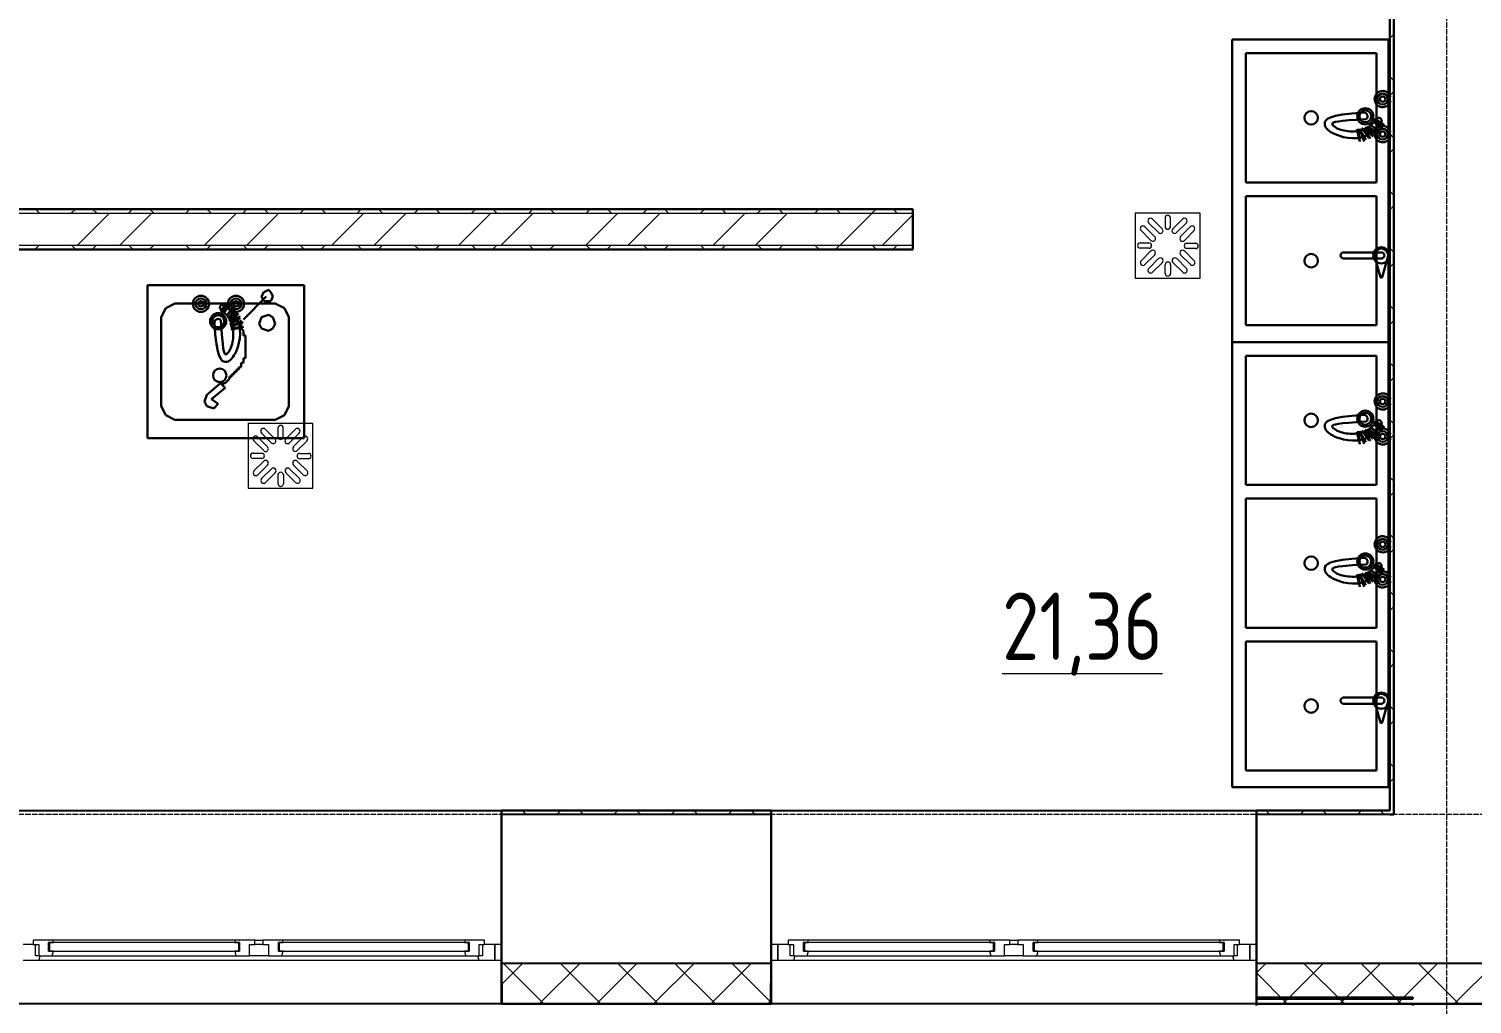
# Model space of a CAD drawing. Header units: millimetres. Extents: x -695119 to 412940, y -249585 to 622758.
# Drawn here: x 161805 to 167158, y -32073 to -28457 of the extents above; entities that cross this region are included whole.
import ezdxf

# ---------------------------------------------------------------- set-up
doc = ezdxf.new("R2010")
doc.units = ezdxf.units.MM
doc.linetypes.add('ADSK_Линия сетки', pattern=[25, 20, -2.5, 0, -2.5])
for name, color, linetype, lineweight in [('Каркас_Импост', 8, 'Continuous', 9), ('Линии', 7, 'Continuous', 9), ('Марки помещений', 8, 'Continuous', 20), ('Окна', 252, 'Continuous', 9), ('Оси', 252, 'Continuous', 9), ('Остекление', 8, 'Continuous', 9), ('Стены разрез', 7, 'Continuous', 30), ('Стены штриховка', 7, 'Continuous', 9)]:
    doc.layers.add(name, color=color, linetype=linetype, lineweight=lineweight)
doc.layers.add('Стены', color=194, linetype='Continuous')
doc.styles.add('GOST 2.304 type A_1', font='', dxfattribs={"height": 350})
doc.styles.get('GOST 2.304 type A_1').set_extended_font_data('GOST 2.304 type A')

# ---------------------------------------------------------------- blocks, each defined once
blk = doc.blocks.new('1 этаж')
at = {"layer": 'Каркас_Импост', "color": 251, "lineweight": 18, "true_color": 0x636466}
for p, q in [((-12997.8, -113029.4), (-13035.8, -113029.4)), ((-12941.8, -113012.4), (-12997.8, -113012.4)), ((-12997.8, -113012.4), (-12997.8, -113029.4)), ((-12997.8, -113029.4), (-12977.8, -113029.4)), ((-12989.8, -113070.4), (-12989.8, -113029.4)), ((-12977.8, -113029.4), (-12977.8, -113070.4)), ((-12940.8, -113013.4), (-12941.8, -113012.4)), ((-12939.8, -113012.4), (-12940.8, -113013.4)), ((-12940.8, -113053.4), (-12940.8, -113021.4)), ((-12940.8, -113021.4), (-12922.8, -113021.4)), ((-12922.8, -113053.4), (-12940.8, -113053.4)), ((-12925.2, -113012.4), (-12939.8, -113012.4)), ((-12927.4, -113070.4), (-12922.8, -113053.4)), ((-12922.8, -113021.4), (-12925.2, -113012.4)), ((-12248.4, -113012.4), (-12250.8, -113021.4)), ((-12250.8, -113021.4), (-12232.8, -113021.4)), ((-12232.8, -113053.4), (-12250.8, -113053.4)), ((-12250.8, -113053.4), (-12246.2, -113070.4)), ((-12233.8, -113012.4), (-12248.4, -113012.4)), ((-12232.8, -113013.4), (-12233.8, -113012.4)), ((-12231.8, -113012.4), (-12232.8, -113013.4)), ((-12232.8, -113021.4), (-12232.8, -113053.4)), ((-12175.8, -113012.4), (-12231.8, -113012.4)), ((-12195.8, -113070.4), (-12195.8, -113029.4)), ((-12195.8, -113029.4), (-12175.8, -113029.4)), ((-12175.8, -113029.4), (-12175.8, -113012.4)), ((-12089.8, -113012.4), (-12145.8, -113012.4)), ((-12145.8, -113012.4), (-12145.8, -113029.4)), ((-12145.8, -113029.4), (-12125.8, -113029.4)), ((-12125.8, -113029.4), (-12125.8, -113070.4)), ((-12088.8, -113013.4), (-12089.8, -113012.4)), ((-12087.8, -113012.4), (-12088.8, -113013.4)), ((-12088.8, -113053.4), (-12088.8, -113021.4)), ((-12088.8, -113021.4), (-12070.8, -113021.4)), ((-12070.8, -113053.4), (-12088.8, -113053.4)), ((-12073.2, -113012.4), (-12087.8, -113012.4)), ((-12075.4, -113070.4), (-12070.8, -113053.4)), ((-12070.8, -113021.4), (-12073.2, -113012.4)), ((-11396.4, -113012.4), (-11398.8, -113021.4)), ((-11398.8, -113021.4), (-11380.8, -113021.4)), ((-11380.8, -113053.4), (-11398.8, -113053.4)), ((-11398.8, -113053.4), (-11394.2, -113070.4)), ((-11381.8, -113012.4), (-11396.4, -113012.4)), ((-11380.8, -113013.4), (-11381.8, -113012.4)), ((-11379.8, -113012.4), (-11380.8, -113013.4)), ((-11380.8, -113021.4), (-11380.8, -113053.4)), ((-11323.8, -113012.4), (-11379.8, -113012.4)), ((-11343.8, -113070.4), (-11343.8, -113029.4)), ((-11343.8, -113029.4), (-11323.8, -113029.4)), ((-11331.8, -113029.4), (-11331.8, -113070.4)), ((-11323.8, -113029.4), (-11323.8, -113012.4)), ((-11285.8, -113029.4), (-11323.8, -113029.4)), ((-11285.8, -113087.4), (-11285.8, -113029.4)), ((-10197.8, -113029.4), (-10235.8, -113029.4)), ((-10235.8, -113029.4), (-10235.8, -113087.4)), ((-10141.8, -113012.4), (-10197.8, -113012.4)), ((-10197.8, -113012.4), (-10197.8, -113029.4)), ((-10197.8, -113029.4), (-10177.8, -113029.4)), ((-10189.8, -113070.4), (-10189.8, -113029.4)), ((-10177.8, -113029.4), (-10177.8, -113070.4)), ((-10140.8, -113013.4), (-10141.8, -113012.4)), ((-10139.8, -113012.4), (-10140.8, -113013.4)), ((-10140.8, -113053.4), (-10140.8, -113021.4)), ((-10140.8, -113021.4), (-10122.8, -113021.4)), ((-10122.8, -113053.4), (-10140.8, -113053.4)), ((-10125.2, -113012.4), (-10139.8, -113012.4)), ((-10127.4, -113070.4), (-10122.8, -113053.4)), ((-10122.8, -113021.4), (-10125.2, -113012.4)), ((-9448.4, -113012.4), (-9450.8, -113021.4)), ((-9450.8, -113021.4), (-9432.8, -113021.4)), ((-9432.8, -113053.4), (-9450.8, -113053.4)), ((-9450.8, -113053.4), (-9446.2, -113070.4)), ((-9433.8, -113012.4), (-9448.4, -113012.4)), ((-9432.8, -113013.4), (-9433.8, -113012.4)), ((-9431.8, -113012.4), (-9432.8, -113013.4)), ((-9432.8, -113021.4), (-9432.8, -113053.4)), ((-9375.8, -113012.4), (-9431.8, -113012.4)), ((-9395.8, -113070.4), (-9395.8, -113029.4)), ((-9395.8, -113029.4), (-9375.8, -113029.4)), ((-9375.8, -113029.4), (-9375.8, -113012.4)), ((-9289.8, -113012.4), (-9345.8, -113012.4)), ((-9345.8, -113012.4), (-9345.8, -113029.4)), ((-9345.8, -113029.4), (-9325.8, -113029.4)), ((-9325.8, -113029.4), (-9325.8, -113070.4)), ((-9288.8, -113013.4), (-9289.8, -113012.4)), ((-9287.8, -113012.4), (-9288.8, -113013.4)), ((-9288.8, -113053.4), (-9288.8, -113021.4)), ((-9288.8, -113021.4), (-9270.8, -113021.4)), ((-9270.8, -113053.4), (-9288.8, -113053.4)), ((-9273.2, -113012.4), (-9287.8, -113012.4)), ((-9275.4, -113070.4), (-9270.8, -113053.4)), ((-9270.8, -113021.4), (-9273.2, -113012.4)), ((-8596.4, -113012.4), (-8598.8, -113021.4)), ((-8598.8, -113021.4), (-8580.8, -113021.4)), ((-8580.8, -113053.4), (-8598.8, -113053.4)), ((-8598.8, -113053.4), (-8594.2, -113070.4)), ((-8581.8, -113012.4), (-8596.4, -113012.4)), ((-8580.8, -113013.4), (-8581.8, -113012.4)), ((-8579.8, -113012.4), (-8580.8, -113013.4)), ((-8580.8, -113021.4), (-8580.8, -113053.4)), ((-8523.8, -113012.4), (-8579.8, -113012.4)), ((-8543.8, -113070.4), (-8543.8, -113029.4)), ((-8543.8, -113029.4), (-8523.8, -113029.4)), ((-8531.8, -113029.4), (-8531.8, -113070.4)), ((-8523.8, -113029.4), (-8523.8, -113012.4)), ((-8485.8, -113029.4), (-8523.8, -113029.4)), ((-8485.8, -113087.4), (-8485.8, -113029.4)), ((-13035.8, -113087.4), (-12976.4, -113087.4)), ((-12977.8, -113070.4), (-12989.8, -113070.4)), ((-12977.8, -113070.4), (-12927.4, -113070.4)), ((-12976.4, -113087.4), (-12971.8, -113070.4)), ((-12246.2, -113070.4), (-12195.8, -113070.4)), ((-12125.8, -113070.4), (-12075.4, -113070.4)), ((-11394.2, -113070.4), (-11343.8, -113070.4)), ((-11349.8, -113070.4), (-11345.2, -113087.4)), ((-11345.2, -113087.4), (-11285.8, -113087.4)), ((-11331.8, -113070.4), (-11343.8, -113070.4)), ((-10235.8, -113087.4), (-10176.4, -113087.4)), ((-10177.8, -113070.4), (-10189.8, -113070.4)), ((-10177.8, -113070.4), (-10127.4, -113070.4)), ((-10176.4, -113087.4), (-10171.8, -113070.4)), ((-9446.2, -113070.4), (-9395.8, -113070.4)), ((-9325.8, -113070.4), (-9275.4, -113070.4)), ((-8594.2, -113070.4), (-8543.8, -113070.4)), ((-8549.8, -113070.4), (-8545.2, -113087.4)), ((-8545.2, -113087.4), (-8485.8, -113087.4)), ((-8531.8, -113070.4), (-8543.8, -113070.4))]:
    blk.add_line(p, q, dxfattribs=at)
at = {"layer": 'Каркас_Импост', "color": 251, "true_color": 0x636466}
for p, q in [((-12939.8, -113012.4), (-12941.8, -113012.4)), ((-12248.4, -113012.4), (-12925.2, -113012.4)), ((-12231.8, -113012.4), (-12233.8, -113012.4)), ((-12175.8, -113012.4), (-12145.8, -113012.4)), ((-12145.8, -113029.4), (-12175.8, -113029.4)), ((-12087.8, -113012.4), (-12089.8, -113012.4)), ((-11396.4, -113012.4), (-12073.2, -113012.4)), ((-11379.8, -113012.4), (-11381.8, -113012.4)), ((-10139.8, -113012.4), (-10141.8, -113012.4)), ((-9448.4, -113012.4), (-10125.2, -113012.4)), ((-9431.8, -113012.4), (-9433.8, -113012.4)), ((-9375.8, -113012.4), (-9345.8, -113012.4)), ((-9345.8, -113029.4), (-9375.8, -113029.4)), ((-9287.8, -113012.4), (-9289.8, -113012.4)), ((-8596.4, -113012.4), (-9273.2, -113012.4)), ((-8579.8, -113012.4), (-8581.8, -113012.4)), ((-12976.4, -113087.4), (-11345.2, -113087.4)), ((-12927.4, -113070.4), (-12246.2, -113070.4)), ((-12125.8, -113070.4), (-12195.8, -113070.4)), ((-12075.4, -113070.4), (-11394.2, -113070.4)), ((-10176.4, -113087.4), (-8545.2, -113087.4)), ((-10127.4, -113070.4), (-9446.2, -113070.4)), ((-9325.8, -113070.4), (-9395.8, -113070.4)), ((-9275.4, -113070.4), (-8594.2, -113070.4))]:
    blk.add_line(p, q, dxfattribs=at)
at = {"layer": 'Линии', "color": 251, "lineweight": 30, "true_color": 0x636466}
for p, q in [((-8550.9, -110795), (-8550.9, -109673.8)), ((-7970.5, -109673.8), (-8550.9, -109673.8)), ((-7970.5, -109673.8), (-7970.5, -110795)), ((-8500.2, -110203.4), (-8500.2, -109724.5)), ((-8500.2, -109724.5), (-8015.6, -109724.5)), ((-8015.6, -109724.5), (-8015.6, -110203.4)), ((-8088.9, -110006.2), (-8077.4, -110052)), ((-8077.4, -110052), (-8083.4, -110004.8)), ((-8060.7, -110051.3), (-8078.3, -110004.2)), ((-8078.3, -110004.2), (-8054.7, -110045.2)), ((-8044.3, -110039.2), (-8069.8, -110001.4)), ((-8038.2, -110040), (-8060.5, -110006.8)), ((-8060.5, -110006.8), (-8028.2, -110033.3)), ((-8057.3, -109998.3), (-8027.6, -110028)), ((-8049.4, -110000.5), (-8019.2, -110022.3)), ((-8045.8, -109995.5), (-8012.3, -110020.6)), ((-8038.1, -109989.3), (-8004.3, -110017.5)), ((-8004.3, -110011.8), (-8038.1, -109989.3)), ((-7993.1, -110000.6), (-8026.9, -109972.4)), ((-8026.9, -109972.4), (-7987.4, -109994.9)), ((-8026.9, -109978), (-7993.1, -110006.2)), ((-7987.4, -109989.3), (-8021.2, -109966.8)), ((-8015.6, -110203.4), (-8500.2, -110203.4)), ((-8500.2, -110733), (-8500.2, -110254.1)), ((-8500.2, -110254.1), (-8015.6, -110254.1)), ((-8015.6, -110254.1), (-8015.6, -110733)), ((-8137.5, -110462.6), (-7997.6, -110462.6)), ((-7997.6, -110485.1), (-8137.5, -110485.1)), ((-8000.3, -110554.5), (-8021.7, -110480.8)), ((-7995, -110554.5), (-7973.6, -110480.8)), ((-12574, -110584.8), (-11993.6, -110584.8)), ((-12574, -110584.8), (-12574, -111152)), ((-12125.7, -110601.3), (-12142.6, -110609.8)), ((-12117.3, -110609.8), (-12125.7, -110601.3)), ((-11993.6, -111152), (-11993.6, -110584.8)), ((-12506.2, -110668.9), (-12472.4, -110652)), ((-12472.4, -110652), (-12100.4, -110652)), ((-12280.8, -110648.3), (-12303.3, -110682.1)), ((-12297.7, -110687.7), (-12275.2, -110648.3)), ((-12269.5, -110653.9), (-12297.7, -110687.7)), ((-12292.1, -110687.7), (-12263.9, -110653.9)), ((-12286.4, -110652), (-12286.4, -110660.5)), ((-12134.2, -110626.7), (-12218.7, -110711.2)), ((-12142.6, -110609.8), (-12151.1, -110626.7)), ((-12151.1, -110626.7), (-12142.6, -110643.6)), ((-12142.6, -110643.6), (-12125.7, -110643.6)), ((-12125.7, -110643.6), (-12117.3, -110643.6)), ((-12108.8, -110626.7), (-12117.3, -110609.8)), ((-12117.3, -110643.6), (-12108.8, -110626.7)), ((-12100.4, -110652), (-12066.5, -110668.9)), ((-12523.1, -110702.8), (-12506.2, -110668.9)), ((-12523.1, -111032.5), (-12523.1, -110702.8)), ((-12286.4, -110660.5), (-12277.9, -110660.5)), ((-12280.8, -110699), (-12252.6, -110665.2)), ((-12258.3, -110665.2), (-12280.8, -110699)), ((-12277.9, -110660.5), (-12277.9, -110668.9)), ((-12277.9, -110668.9), (-12269.5, -110668.9)), ((-12274.6, -110706.6), (-12249.5, -110673.1)), ((-12271.8, -110718.1), (-12242.1, -110688.5)), ((-12269.6, -110710.3), (-12247.8, -110680.1)), ((-12269.5, -110668.9), (-12269.5, -110677.4)), ((-12269.5, -110677.4), (-12261, -110677.4)), ((-12230.9, -110705.1), (-12268.7, -110730.6)), ((-12263.3, -110721.4), (-12236.8, -110689)), ((-12230.1, -110699), (-12263.3, -110721.4)), ((-12261, -110677.4), (-12261, -110685.9)), ((-12261, -110685.9), (-12252.5, -110694.3)), ((-12252.5, -110694.3), (-12252.5, -110702.8)), ((-12252.5, -110702.8), (-12244.1, -110702.8)), ((-12244.1, -110702.8), (-12244.1, -110711.2)), ((-12151.1, -110702.8), (-12159.5, -110728.1)), ((-12125.7, -110694.3), (-12151.1, -110702.8)), ((-12108.8, -110702.8), (-12125.7, -110694.3)), ((-12100.4, -110728.1), (-12108.8, -110702.8)), ((-12066.5, -110668.9), (-12049.6, -110702.8)), ((-12049.6, -110702.8), (-12049.6, -111032.5)), ((-12265.9, -110739.2), (-12224.9, -110715.5)), ((-12218.8, -110721.5), (-12265.9, -110739.2)), ((-12218, -110738.3), (-12265.3, -110744.2)), ((-12263.9, -110749.7), (-12218, -110738.3)), ((-12244.1, -110711.2), (-12235.6, -110719.7)), ((-12235.6, -110719.7), (-12235.6, -110728.1)), ((-12235.6, -110728.1), (-12227.2, -110728.1)), ((-12227.2, -110728.1), (-12227.2, -110736.6)), ((-12227.2, -110736.6), (-12227.2, -110745)), ((-12227.2, -110745), (-12218.7, -110753.5)), ((-12218.7, -110753.5), (-12218.7, -110761.9)), ((-12218.7, -110761.9), (-12218.7, -110770.4)), ((-12159.5, -110728.1), (-12151.1, -110745)), ((-12151.1, -110745), (-12125.7, -110753.5)), ((-12125.7, -110753.5), (-12108.8, -110745)), ((-12108.8, -110745), (-12100.4, -110728.1)), ((-8015.6, -110733), (-8500.2, -110733)), ((-12218.7, -110770.4), (-12210.3, -110770.4)), ((-12210.3, -110770.4), (-12210.3, -110778.9)), ((-12210.3, -110778.9), (-12210.3, -110787.3)), ((-12210.3, -110787.3), (-12210.3, -110795.8)), ((-12210.3, -110795.8), (-12210.3, -110804.2)), ((-12210.3, -110804.2), (-12210.3, -110812.7)), ((-12210.3, -110812.7), (-12210.3, -110821.1)), ((-8550.9, -112445.9), (-8550.9, -110795)), ((-7970.5, -110795), (-8550.9, -110795)), ((-7970.5, -110795), (-8550.9, -110795)), ((-7970.5, -110795), (-7970.5, -112445.9)), ((-12210.3, -110854.9), (-12218.7, -110854.9)), ((-12218.7, -110854.9), (-12218.7, -110863.4)), ((-12218.7, -110863.4), (-12218.7, -110871.9)), ((-12210.3, -110821.1), (-12210.3, -110829.6)), ((-12210.3, -110829.6), (-12210.3, -110838)), ((-12210.3, -110838), (-12210.3, -110846.5)), ((-12210.3, -110846.5), (-12210.3, -110854.9)), ((-8500.2, -111324.7), (-8500.2, -110845.7)), ((-8500.2, -110845.7), (-8015.6, -110845.7)), ((-8015.6, -110845.7), (-8015.6, -111324.7)), ((-12261, -110922.6), (-12269.5, -110922.6)), ((-12269.5, -110922.6), (-12269.5, -110931)), ((-12252.5, -110914.1), (-12261, -110914.1)), ((-12261, -110914.1), (-12261, -110922.6)), ((-12244.1, -110905.7), (-12252.5, -110905.7)), ((-12252.5, -110905.7), (-12252.5, -110914.1)), ((-12235.6, -110897.2), (-12244.1, -110897.2)), ((-12244.1, -110897.2), (-12244.1, -110905.7)), ((-12227.2, -110888.8), (-12235.6, -110888.8)), ((-12235.6, -110888.8), (-12235.6, -110897.2)), ((-12218.7, -110871.9), (-12227.2, -110871.9)), ((-12227.2, -110871.9), (-12227.2, -110880.3)), ((-12227.2, -110880.3), (-12227.2, -110888.8)), ((-12303.3, -110948), (-12354, -110990.2)), ((-12337.1, -111007.1), (-12286.4, -110964.9)), ((-12286.4, -110964.9), (-12303.3, -110948)), ((-12286.4, -110948), (-12294.8, -110948)), ((-12294.8, -110948), (-12294.8, -110956.4)), ((-12277.9, -110939.5), (-12286.4, -110948)), ((-12269.5, -110931), (-12277.9, -110939.5)), ((-12354, -110990.2), (-12362.5, -111015.6)), ((-12362.5, -111015.6), (-12354, -111032.5)), ((-12311.7, -111024), (-12337.1, -111007.1)), ((-12328.6, -111041), (-12311.7, -111024)), ((-12506.2, -111066.3), (-12523.1, -111032.5)), ((-12472.4, -111083.2), (-12506.2, -111066.3)), ((-12100.4, -111083.2), (-12472.4, -111083.2)), ((-12354, -111032.5), (-12328.6, -111041)), ((-12066.5, -111066.3), (-12100.4, -111083.2)), ((-12049.6, -111032.5), (-12066.5, -111066.3)), ((-8088.9, -111127.5), (-8077.4, -111173.3)), ((-8077.4, -111173.3), (-8083.4, -111126.1)), ((-8060.7, -111172.5), (-8078.3, -111125.4)), ((-8078.3, -111125.4), (-8054.7, -111166.5)), ((-8044.3, -111160.5), (-8069.8, -111122.7)), ((-8038.2, -111161.3), (-8060.5, -111128.1)), ((-8060.5, -111128.1), (-8028.2, -111154.5)), ((-8057.3, -111119.6), (-8027.6, -111149.2)), ((-8049.4, -111121.8), (-8019.2, -111143.6)), ((-8045.8, -111116.7), (-8012.3, -111141.9)), ((-8038.1, -111110.6), (-8004.3, -111138.7)), ((-8004.3, -111133.1), (-8038.1, -111110.6)), ((-7993.1, -111121.8), (-8026.9, -111093.6)), ((-8026.9, -111093.6), (-7987.4, -111116.2)), ((-8026.9, -111099.3), (-7993.1, -111127.5)), ((-7987.4, -111110.5), (-8021.2, -111088)), ((-11993.6, -111152), (-12574, -111152)), ((-8015.6, -111324.7), (-8500.2, -111324.7)), ((-8500.2, -111854.3), (-8500.2, -111375.4)), ((-8500.2, -111375.4), (-8015.6, -111375.4)), ((-8015.6, -111375.4), (-8015.6, -111854.3)), ((-7987.4, -111640.2), (-8021.2, -111617.7)), ((-8088.9, -111657.1), (-8077.4, -111702.9)), ((-8077.4, -111702.9), (-8083.4, -111655.7)), ((-8060.7, -111702.2), (-8078.3, -111655.1)), ((-8078.3, -111655.1), (-8054.7, -111696.1)), ((-8044.3, -111690.1), (-8069.8, -111652.3)), ((-8038.2, -111690.9), (-8060.5, -111657.7)), ((-8060.5, -111657.7), (-8028.2, -111684.2)), ((-8057.3, -111649.2), (-8027.6, -111678.9)), ((-8049.4, -111651.4), (-8019.2, -111673.2)), ((-8045.8, -111646.4), (-8012.3, -111671.5)), ((-8038.1, -111640.2), (-8004.3, -111668.4)), ((-8004.3, -111662.7), (-8038.1, -111640.2)), ((-7993.1, -111651.5), (-8026.9, -111623.3)), ((-8026.9, -111623.3), (-7987.4, -111645.8)), ((-8026.9, -111628.9), (-7993.1, -111657.1)), ((-8015.6, -111854.3), (-8500.2, -111854.3)), ((-8500.2, -112383.9), (-8500.2, -111905)), ((-8500.2, -111905), (-8015.6, -111905)), ((-8015.6, -111905), (-8015.6, -112383.9)), ((-8137.5, -112113.5), (-7997.6, -112113.5)), ((-7997.6, -112136), (-8137.5, -112136)), ((-8000.3, -112205.4), (-8021.7, -112131.7)), ((-7995, -112205.4), (-7973.6, -112131.7)), ((-8015.6, -112383.9), (-8500.2, -112383.9)), ((-7970.5, -112445.9), (-8550.9, -112445.9))]:
    blk.add_line(p, q, dxfattribs=at)
at = {"layer": 'Линии', "color": 251, "true_color": 0x636466}
for p, q in [((-8670.2, -110317.4), (-8910.9, -110317.4)), ((-8910.2, -110317.9), (-8910.2, -110557.9)), ((-8670.2, -110557.9), (-8670.2, -110317.4)), ((-8852.4, -110418.3), (-8888.6, -110382.1)), ((-8875, -110367.4), (-8838.8, -110403.6)), ((-8860.7, -110353.1), (-8824.5, -110389.3)), ((-8810.4, -110375.2), (-8846.6, -110339)), ((-8799.9, -110334.6), (-8799.9, -110367)), ((-8779.9, -110367), (-8779.9, -110334.6)), ((-8735, -110339), (-8771.2, -110375.2)), ((-8757, -110389.3), (-8720.8, -110353.1)), ((-8742.7, -110403.6), (-8706.5, -110367.4)), ((-8691.8, -110382.1), (-8728.1, -110418.3)), ((-8892.1, -110427.2), (-8859.7, -110427.4)), ((-8718.9, -110428.4), (-8686.5, -110428.6)), ((-8859.8, -110447.4), (-8892.2, -110447.2)), ((-8888.6, -110493.7), (-8852.4, -110457.5)), ((-8838.3, -110471.7), (-8874.5, -110507.9)), ((-8860.2, -110522.2), (-8824, -110485.9)), ((-8756.5, -110485.9), (-8720.3, -110522.2)), ((-8706, -110507.9), (-8742.2, -110471.7)), ((-8728.1, -110457.5), (-8691.8, -110493.7)), ((-8686.7, -110448.6), (-8719, -110448.4)), ((-8809.8, -110500.1), (-8846.1, -110536.3)), ((-8799.4, -110540.7), (-8799.4, -110508.3)), ((-8779.4, -110508.3), (-8779.4, -110540.7)), ((-8734.4, -110536.3), (-8770.6, -110500.1)), ((-8910.2, -110557.9), (-8670.2, -110557.9)), ((-11960.8, -111096.8), (-12201.5, -111096.8)), ((-12200.8, -111097.4), (-12200.8, -111337.4)), ((-12151.3, -111132.6), (-12115.1, -111168.8)), ((-12101, -111154.7), (-12137.2, -111118.4)), ((-12090.5, -111114), (-12090.5, -111146.4)), ((-12070.5, -111146.4), (-12070.5, -111114)), ((-12025.5, -111118.4), (-12061.8, -111154.7)), ((-12047.6, -111168.8), (-12011.4, -111132.6)), ((-11960.8, -111337.4), (-11960.8, -111096.8)), ((-12143, -111197.8), (-12179.2, -111161.5)), ((-12165.6, -111146.9), (-12129.4, -111183.1)), ((-12033.3, -111183.1), (-11997.1, -111146.9)), ((-11982.4, -111161.5), (-12018.6, -111197.8)), ((-12150.4, -111226.9), (-12182.8, -111226.7)), ((-12182.7, -111206.7), (-12150.3, -111206.9)), ((-12179.2, -111273.2), (-12143, -111237)), ((-12018.6, -111237), (-11982.4, -111273.2)), ((-11977.2, -111228), (-12009.6, -111227.8)), ((-12009.5, -111207.8), (-11977.1, -111208)), ((-12128.8, -111251.1), (-12165.1, -111287.3)), ((-12150.8, -111301.6), (-12114.5, -111265.4)), ((-12100.4, -111279.5), (-12136.6, -111315.8)), ((-12089.9, -111320.1), (-12089.9, -111287.8)), ((-12069.9, -111287.8), (-12069.9, -111320.1)), ((-12025, -111315.8), (-12061.2, -111279.5)), ((-12047.1, -111265.4), (-12010.8, -111301.6)), ((-11996.6, -111287.3), (-12032.8, -111251.1)), ((-12200.8, -111337.4), (-11960.8, -111337.4))]:
    blk.add_line(p, q, dxfattribs=at)
at = {"layer": 'Линии', "color": 251, "lineweight": 30, "true_color": 0x636466}
for centre, radius in [((-7992.6, -109894.1), 20), ((-7992.6, -109894.1), 10), ((-8257.9, -109963.9), 25), ((-8057, -109958.1), 30), ((-8057, -109958.1), 22.2), ((-7992.6, -110024.1), 20), ((-7992.6, -110024.1), 10), ((-8257.9, -110493.6), 25), ((-7997.6, -110473.8), 30), ((-12376, -110653.4), 30), ((-12376, -110653.4), 20), ((-12376, -110653.4), 10), ((-12246, -110653.4), 30), ((-12246, -110653.4), 20), ((-12246, -110653.4), 10), ((-12312, -110717.9), 30), ((-12312, -110717.9), 22.2), ((-12306.2, -110918.7), 25), ((-7992.6, -111015.3), 20), ((-7992.6, -111015.3), 10), ((-8257.9, -111085.2), 25), ((-8057, -111079.4), 30), ((-8057, -111079.4), 22.2), ((-7992.6, -111145.3), 20), ((-7992.6, -111145.3), 10), ((-7992.6, -111545), 20), ((-7992.6, -111545), 10), ((-8257.9, -111614.8), 25), ((-8057, -111609), 30), ((-8057, -111609), 22.2), ((-7992.6, -111675), 20), ((-7992.6, -111675), 10), ((-7997.6, -112124.7), 30), ((-8257.9, -112144.5), 25)]:
    blk.add_circle(centre, radius, dxfattribs=at)
for centre, radius, start, end in [((-7992.6, -109894.1), 30, 16.4282, 343.5718), ((-8062.8, -109958.1), 14.1, 312.3863, 81.5486), ((-7992.6, -110024.1), 30, 16.4282, 343.5718), ((-8007.4, -109974.9), 11.2, 321.6726, 97.6124), ((-8137.5, -110473.8), 11.3, 90, 270), ((-7997.6, -110473.8), 25, 343.8724, 196.1276), ((-7997.6, -110473.8), 11.3, 270, 90), ((-7997.6, -110553.8), 2.8, 196.1276, 343.8724), ((-12295.2, -110668.2), 11.2, 51.6726, 187.6124), ((-12312, -110723.6), 14.1, 42.3863, 171.5486), ((-7992.6, -111015.3), 30, 16.4282, 343.5718), ((-8062.8, -111079.4), 14.1, 312.3863, 81.5486), ((-7992.6, -111145.3), 30, 16.4282, 343.5718), ((-8007.4, -111096.2), 11.2, 321.6726, 97.6124), ((-7992.6, -111545), 30, 16.4282, 343.5718), ((-8062.8, -111609), 14.1, 312.3863, 81.5486), ((-8007.4, -111625.8), 11.2, 321.6726, 97.6124), ((-7992.6, -111675), 30, 16.4282, 343.5718), ((-7997.6, -112124.7), 25, 343.8724, 196.1276), ((-8137.5, -112124.7), 11.3, 90, 270), ((-7997.6, -112124.7), 11.3, 270, 90), ((-7997.6, -112204.7), 2.8, 196.1276, 343.8724)]:
    blk.add_arc(centre, radius, start, end, dxfattribs=at)
at = {"layer": 'Линии', "color": 251, "true_color": 0x636466}
for centre, start, end in [((-8789.9, -110334.6), 0, 180), ((-8882.1, -110374.5), 45, 225), ((-8853.7, -110346), 45, 225), ((-8817.4, -110382.3), 225, 45), ((-8789.9, -110367), 180, 0), ((-8764.1, -110382.3), 135, 315), ((-8727.9, -110346), 315, 135), ((-8699.5, -110374.5), 315, 135), ((-8892.1, -110437.2), 89.6219, 269.6219), ((-8859.8, -110437.4), 269.6219, 89.6219), ((-8845.3, -110411.2), 225, 45), ((-8735.1, -110411.2), 135, 315), ((-8719, -110438.4), 89.6219, 269.6219), ((-8686.6, -110438.6), 269.6219, 89.6219), ((-8881.5, -110500.8), 135, 315), ((-8845.3, -110464.6), 315, 135), ((-8816.9, -110493), 315, 135), ((-8763.6, -110493), 45, 225), ((-8735.1, -110464.6), 45, 225), ((-8698.9, -110500.8), 225, 45), ((-8853.1, -110529.2), 135, 315), ((-8789.4, -110508.3), 0, 180), ((-8789.4, -110540.7), 180, 0), ((-8727.3, -110529.2), 225, 45), ((-12144.2, -111125.5), 45, 225), ((-12080.5, -111114), 0, 180), ((-12018.5, -111125.5), 315, 135), ((-12172.7, -111153.9), 45, 225), ((-12135.9, -111190.7), 225, 45), ((-12108, -111161.7), 225, 45), ((-12080.5, -111146.4), 180, 0), ((-12054.7, -111161.7), 135, 315), ((-12025.7, -111190.7), 135, 315), ((-11990, -111153.9), 315, 135), ((-12182.7, -111216.7), 89.6219, 269.6219), ((-12150.3, -111216.9), 269.6219, 89.6219), ((-12135.9, -111244), 315, 135), ((-12025.7, -111244), 45, 225), ((-12009.5, -111217.8), 89.6219, 269.6219), ((-11977.2, -111218), 269.6219, 89.6219), ((-12172.1, -111280.3), 135, 315), ((-12107.5, -111272.5), 315, 135), ((-12079.9, -111287.8), 0, 180), ((-12054.1, -111272.5), 45, 225), ((-11989.5, -111280.3), 225, 45), ((-12143.7, -111308.7), 135, 315), ((-12079.9, -111320.1), 180, 0), ((-12017.9, -111308.7), 225, 45)]:
    blk.add_arc(centre, 10, start, end, dxfattribs=at)
at = {"layer": 'Линии', "color": 251, "lineweight": 30, "true_color": 0x636466}
for points, knots in [([(-8060.7, -109944.2), (-8199.1, -109951.5), (-8211.2, -109983.9), (-8203.2, -110006), (-8144.2, -110044.3), (-8037.6, -110044.4), (-7998.6, -109981.9)], [0, 0, 0, 0, 0.2141478, 0.3540224, 0.5722614, 0.84516, 0.84516, 0.84516, 0.84516]), ([(-8053.3, -109968.5), (-8162.1, -109974.2), (-8185.3, -109982.2), (-8175.4, -109994.1), (-8155, -110008.9), (-8093.6, -110019.4), (-8043.5, -110005), (-8008.9, -109963.8)], [0, 0, 0, 0, 0.1588424, 0.2283923, 0.3381749, 0.4869769, 0.6663289, 0.6663289, 0.6663289, 0.6663289]), ([(-12325.9, -110721.5), (-12318.6, -110859.9), (-12286.2, -110872.1), (-12264.1, -110864), (-12225.8, -110805), (-12225.7, -110698.4), (-12288.2, -110659.4)], [0, 0, 0, 0, 0.2141478, 0.3540224, 0.5722614, 0.84516, 0.84516, 0.84516, 0.84516]), ([(-12301.6, -110714.1), (-12295.9, -110823), (-12287.9, -110846.2), (-12276, -110836.2), (-12261.2, -110815.8), (-12250.7, -110754.4), (-12265.1, -110704.3), (-12306.3, -110669.7)], [0, 0, 0, 0, 0.1588424, 0.2283923, 0.3381749, 0.4869769, 0.6663289, 0.6663289, 0.6663289, 0.6663289]), ([(-8060.7, -111065.5), (-8199.1, -111072.7), (-8211.2, -111105.1), (-8203.2, -111127.2), (-8144.2, -111165.5), (-8037.6, -111165.6), (-7998.6, -111103.1)], [0, 0, 0, 0, 0.2141478, 0.3540224, 0.5722614, 0.84516, 0.84516, 0.84516, 0.84516]), ([(-8053.3, -111089.8), (-8162.1, -111095.5), (-8185.3, -111103.5), (-8175.4, -111115.3), (-8155, -111130.1), (-8093.6, -111140.7), (-8043.5, -111126.3), (-8008.9, -111085)], [0, 0, 0, 0, 0.1588424, 0.2283923, 0.3381749, 0.4869769, 0.6663289, 0.6663289, 0.6663289, 0.6663289]), ([(-8060.7, -111595.1), (-8199.1, -111602.4), (-8211.2, -111634.8), (-8203.2, -111656.9), (-8144.2, -111695.2), (-8037.6, -111695.3), (-7998.6, -111632.8)], [0, 0, 0, 0, 0.2141478, 0.3540224, 0.5722614, 0.84516, 0.84516, 0.84516, 0.84516]), ([(-8053.3, -111619.4), (-8162.1, -111625.1), (-8185.3, -111633.1), (-8175.4, -111645), (-8155, -111659.8), (-8093.6, -111670.3), (-8043.5, -111655.9), (-8008.9, -111614.7)], [0, 0, 0, 0, 0.1588424, 0.2283923, 0.3381749, 0.4869769, 0.6663289, 0.6663289, 0.6663289, 0.6663289])]:
    blk.add_open_spline(points, degree=3, knots=knots, dxfattribs=at)
at = {"layer": 'Окна', "color": 251, "true_color": 0x636466}
for p, q in [((-11260.8, -113029.4), (-11285.8, -113029.4)), ((-11285.8, -113029.4), (-11285.8, -113087.4)), ((-10235.8, -113029.4), (-10260.8, -113029.4)), ((-10235.8, -113087.4), (-10235.8, -113029.4)), ((-8460.8, -113029.4), (-8485.8, -113029.4)), ((-8485.8, -113029.4), (-8485.8, -113087.4)), ((-11285.8, -113087.4), (-11260.8, -113087.4)), ((-10260.8, -113087.4), (-10235.8, -113087.4)), ((-8485.8, -113087.4), (-8460.8, -113087.4))]:
    blk.add_line(p, q, dxfattribs=at)
at = {"layer": 'Оси', "color": 251, "linetype": 'ADSK_Линия сетки', "true_color": 0x636466}
for p, q in [((-7755.8, -96281.4), (-7755.8, -116493.8)), ((4311.5, -112547.4), (-72628.1, -112547.4))]:
    blk.add_line(p, q, dxfattribs=at)
at = {"layer": 'Остекление', "color": 251, "true_color": 0x636466}
for p, q in [((-12937.8, -113021.4), (-12940.8, -113021.4)), ((-12940.8, -113021.4), (-12940.8, -113053.4)), ((-12940.8, -113053.4), (-12937.8, -113053.4)), ((-12235.8, -113021.4), (-12937.8, -113021.4)), ((-12937.8, -113021.4), (-12937.8, -113053.4)), ((-12937.8, -113053.4), (-12937.8, -113021.4)), ((-12937.8, -113053.4), (-12235.8, -113053.4)), ((-12235.8, -113053.4), (-12235.8, -113021.4)), ((-12235.8, -113021.4), (-12235.8, -113053.4)), ((-12232.8, -113021.4), (-12235.8, -113021.4)), ((-12235.8, -113053.4), (-12232.8, -113053.4)), ((-12232.8, -113053.4), (-12232.8, -113021.4)), ((-12085.8, -113021.4), (-12088.8, -113021.4)), ((-12088.8, -113021.4), (-12088.8, -113053.4)), ((-12088.8, -113053.4), (-12085.8, -113053.4)), ((-11383.8, -113021.4), (-12085.8, -113021.4)), ((-12085.8, -113021.4), (-12085.8, -113053.4)), ((-12085.8, -113053.4), (-12085.8, -113021.4)), ((-12085.8, -113053.4), (-11383.8, -113053.4)), ((-11383.8, -113053.4), (-11383.8, -113021.4)), ((-11383.8, -113021.4), (-11383.8, -113053.4)), ((-11380.8, -113021.4), (-11383.8, -113021.4)), ((-11383.8, -113053.4), (-11380.8, -113053.4)), ((-11380.8, -113053.4), (-11380.8, -113021.4)), ((-10137.8, -113021.4), (-10140.8, -113021.4)), ((-10140.8, -113021.4), (-10140.8, -113053.4)), ((-10140.8, -113053.4), (-10137.8, -113053.4)), ((-9435.8, -113021.4), (-10137.8, -113021.4)), ((-10137.8, -113021.4), (-10137.8, -113053.4)), ((-10137.8, -113053.4), (-10137.8, -113021.4)), ((-10137.8, -113053.4), (-9435.8, -113053.4)), ((-9435.8, -113053.4), (-9435.8, -113021.4)), ((-9435.8, -113021.4), (-9435.8, -113053.4)), ((-9432.8, -113021.4), (-9435.8, -113021.4)), ((-9435.8, -113053.4), (-9432.8, -113053.4)), ((-9432.8, -113053.4), (-9432.8, -113021.4)), ((-9285.8, -113021.4), (-9288.8, -113021.4)), ((-9288.8, -113021.4), (-9288.8, -113053.4)), ((-9288.8, -113053.4), (-9285.8, -113053.4)), ((-8583.8, -113021.4), (-9285.8, -113021.4)), ((-9285.8, -113021.4), (-9285.8, -113053.4)), ((-9285.8, -113053.4), (-9285.8, -113021.4)), ((-9285.8, -113053.4), (-8583.8, -113053.4)), ((-8583.8, -113053.4), (-8583.8, -113021.4)), ((-8583.8, -113021.4), (-8583.8, -113053.4)), ((-8580.8, -113021.4), (-8583.8, -113021.4)), ((-8583.8, -113053.4), (-8580.8, -113053.4)), ((-8580.8, -113053.4), (-8580.8, -113021.4))]:
    blk.add_line(p, q, dxfattribs=at)
at = {"layer": 'Стены', "color": 251, "true_color": 0x636466}
for p, q in [((-13060.8, -112532.4), (-11260.8, -112532.4)), ((-10260.8, -112547.4), (-11260.8, -112547.4)), ((-10260.8, -112532.4), (-8460.8, -112532.4)), ((-7965.8, -112547.4), (-8460.8, -112547.4)), ((-11260.8, -113097.4), (-10260.8, -113097.4)), ((-8460.8, -113097.4), (-7355.8, -113097.4)), ((-11260.8, -113249.4), (-13060.8, -113249.4)), ((-8460.8, -113249.4), (-10260.8, -113249.4))]:
    blk.add_line(p, q, dxfattribs=at)
at = {"layer": 'Стены разрез', "color": 251, "true_color": 0x636466}
for p, q in [((-7965.8, -108667.4), (-7965.8, -112532.4)), ((-7950.8, -112547.4), (-7950.8, -108652.4)), ((-9735.9, -110302.4), (-13535.8, -110302.4)), ((-9735.9, -110452.4), (-9735.9, -110302.4)), ((-13535.8, -110452.4), (-9735.9, -110452.4)), ((-11260.8, -112532.4), (-11260.8, -113249.4)), ((-10260.8, -112532.4), (-11260.8, -112532.4)), ((-10260.8, -113249.4), (-10260.8, -112532.4)), ((-8460.8, -112532.4), (-8460.8, -113254.4)), ((-7965.8, -112532.4), (-8460.8, -112532.4)), ((-7950.8, -112547.4), (-7965.8, -112547.4)), ((-11260.8, -113249.4), (-10260.8, -113249.4)), ((-7880.8, -113224.9), (-8460.8, -113224.9)), ((-8460.8, -113229.9), (-7880.8, -113229.9)), ((-4253.8, -113249.4), (-8460.8, -113249.4)), ((-7880.8, -113229.9), (-7880.8, -113224.9)), ((-7880.8, -113254.4), (-7880.8, -113249.4))]:
    blk.add_line(p, q, dxfattribs=at)
at = {"layer": 'Стены разрез', "color": 251, "linetype": 'Continuous', "lineweight": 9, "true_color": 0x636466}
for p, q in [((-7965.8, -109669), (-7950.8, -109654)), ((-7950.8, -109826), (-7965.8, -109811)), ((-7965.8, -109881.2), (-7950.8, -109866.2)), ((-7950.8, -110038.1), (-7965.8, -110023.1)), ((-7965.8, -110093.3), (-7950.8, -110078.3)), ((-7950.8, -110250.3), (-7965.8, -110235.3)), ((-12974.9, -110317.4), (-12989.9, -110302.4)), ((-12856.8, -110317.4), (-12841.8, -110302.4)), ((-12835.2, -110437.4), (-12715.2, -110317.4)), ((-12762.7, -110317.4), (-12777.7, -110302.4)), ((-12678, -110437.4), (-12558, -110317.4)), ((-12644.6, -110317.4), (-12629.6, -110302.4)), ((-12550.6, -110317.4), (-12565.6, -110302.4)), ((-12432.5, -110317.4), (-12417.5, -110302.4)), ((-12363.7, -110437.4), (-12243.7, -110317.4)), ((-12338.5, -110317.4), (-12353.5, -110302.4)), ((-12220.4, -110317.4), (-12205.4, -110302.4)), ((-12206.5, -110437.4), (-12086.5, -110317.4)), ((-12126.3, -110317.4), (-12141.3, -110302.4)), ((-12008.2, -110317.4), (-11993.2, -110302.4)), ((-11914.2, -110317.4), (-11929.2, -110302.4)), ((-11892.2, -110437.4), (-11772.2, -110317.4)), ((-11796.1, -110317.4), (-11781.1, -110302.4)), ((-11735.1, -110437.4), (-11615.1, -110317.4)), ((-11702.1, -110317.4), (-11717.1, -110302.4)), ((-11584, -110317.4), (-11569, -110302.4)), ((-11489.9, -110317.4), (-11504.9, -110302.4)), ((-11420.8, -110437.4), (-11300.8, -110317.4)), ((-11371.8, -110317.4), (-11356.8, -110302.4)), ((-11277.8, -110317.4), (-11292.8, -110302.4)), ((-11263.6, -110437.4), (-11143.6, -110317.4)), ((-11159.7, -110317.4), (-11144.7, -110302.4)), ((-11065.7, -110317.4), (-11080.7, -110302.4)), ((-10949.3, -110437.4), (-10829.3, -110317.4)), ((-10947.6, -110317.4), (-10932.6, -110302.4)), ((-10853.5, -110317.4), (-10868.5, -110302.4)), ((-10792.2, -110437.4), (-10672.2, -110317.4)), ((-10735.4, -110317.4), (-10720.4, -110302.4)), ((-10641.4, -110317.4), (-10656.4, -110302.4)), ((-10523.3, -110317.4), (-10508.3, -110302.4)), ((-10477.8, -110437.4), (-10357.8, -110317.4)), ((-10429.3, -110317.4), (-10444.3, -110302.4)), ((-10320.7, -110437.4), (-10200.7, -110317.4)), ((-10311.2, -110317.4), (-10296.2, -110302.4)), ((-10217.1, -110317.4), (-10232.1, -110302.4)), ((-10099, -110317.4), (-10084, -110302.4)), ((-10005, -110317.4), (-10020, -110302.4)), ((-10006.4, -110437.4), (-9886.4, -110317.4)), ((-9886.9, -110317.4), (-9871.9, -110302.4)), ((-9849.2, -110437.4), (-9735.9, -110324)), ((-9792.9, -110317.4), (-9807.9, -110302.4)), ((-7965.8, -110305.4), (-7950.8, -110290.4)), ((-12991.8, -110452.4), (-12976.8, -110437.4)), ((-12839.9, -110452.4), (-12854.9, -110437.4)), ((-12779.6, -110452.4), (-12764.6, -110437.4)), ((-12627.7, -110452.4), (-12642.7, -110437.4)), ((-12567.5, -110452.4), (-12552.5, -110437.4)), ((-12415.6, -110452.4), (-12430.6, -110437.4)), ((-12355.4, -110452.4), (-12340.4, -110437.4)), ((-12203.5, -110452.4), (-12218.5, -110437.4)), ((-12143.2, -110452.4), (-12128.2, -110437.4)), ((-11991.3, -110452.4), (-12006.3, -110437.4)), ((-11931.1, -110452.4), (-11916.1, -110437.4)), ((-11779.2, -110452.4), (-11794.2, -110437.4)), ((-11719, -110452.4), (-11704, -110437.4)), ((-11567.1, -110452.4), (-11582.1, -110437.4)), ((-11506.8, -110452.4), (-11491.8, -110437.4)), ((-11354.9, -110452.4), (-11369.9, -110437.4)), ((-11294.7, -110452.4), (-11279.7, -110437.4)), ((-11142.8, -110452.4), (-11157.8, -110437.4)), ((-11082.6, -110452.4), (-11067.6, -110437.4)), ((-10930.7, -110452.4), (-10945.7, -110437.4)), ((-10870.4, -110452.4), (-10855.4, -110437.4)), ((-10718.5, -110452.4), (-10733.5, -110437.4)), ((-10658.3, -110452.4), (-10643.3, -110437.4)), ((-10506.4, -110452.4), (-10521.4, -110437.4)), ((-10446.2, -110452.4), (-10431.2, -110437.4)), ((-10294.3, -110452.4), (-10309.3, -110437.4)), ((-10234, -110452.4), (-10219, -110437.4)), ((-10082.1, -110452.4), (-10097.1, -110437.4)), ((-10021.9, -110452.4), (-10006.9, -110437.4)), ((-9870, -110452.4), (-9885, -110437.4)), ((-9809.8, -110452.4), (-9794.8, -110437.4)), ((-7950.8, -110462.4), (-7965.8, -110447.4)), ((-7965.8, -110517.6), (-7950.8, -110502.6)), ((-7950.8, -110674.5), (-7965.8, -110659.5)), ((-7965.8, -110729.7), (-7950.8, -110714.7)), ((-7950.8, -110886.6), (-7965.8, -110871.6)), ((-7965.8, -110941.8), (-7950.8, -110926.8)), ((-7950.8, -111098.8), (-7965.8, -111083.8)), ((-7965.8, -111154), (-7950.8, -111139)), ((-7950.8, -111310.9), (-7965.8, -111295.9)), ((-7965.8, -111366.1), (-7950.8, -111351.1)), ((-7950.8, -111523), (-7965.8, -111508)), ((-7965.8, -111578.2), (-7950.8, -111563.2)), ((-7950.8, -111735.2), (-7965.8, -111720.2)), ((-7965.8, -111790.4), (-7950.8, -111775.4)), ((-7950.8, -111947.3), (-7965.8, -111932.3)), ((-7965.8, -112002.5), (-7950.8, -111987.5)), ((-7950.8, -112159.4), (-7965.8, -112144.4)), ((-7965.8, -112214.6), (-7950.8, -112199.6)), ((-7950.8, -112371.6), (-7965.8, -112356.6)), ((-7965.8, -112426.8), (-7950.8, -112411.8)), ((-11260.8, -112539.8), (-11253.4, -112532.4)), ((-11169.1, -112547.4), (-11184.1, -112532.4)), ((-11056.3, -112547.4), (-11041.3, -112532.4)), ((-10957, -112547.4), (-10972, -112532.4)), ((-10844.1, -112547.4), (-10829.1, -112532.4)), ((-10744.9, -112547.4), (-10759.9, -112532.4)), ((-10632, -112547.4), (-10617, -112532.4)), ((-10532.7, -112547.4), (-10547.7, -112532.4)), ((-10419.9, -112547.4), (-10404.9, -112532.4)), ((-10320.6, -112547.4), (-10335.6, -112532.4)), ((-8411.4, -112547.4), (-8426.4, -112532.4)), ((-8298.5, -112547.4), (-8283.5, -112532.4)), ((-8199.3, -112547.4), (-8214.3, -112532.4)), ((-8086.4, -112547.4), (-8071.4, -112532.4)), ((-7987.1, -112547.4), (-8002.1, -112532.4)), ((-11258.8, -113174.2), (-11182, -113097.4)), ((-11105.5, -113247.4), (-11255.5, -113097.4)), ((-11119.9, -113247.4), (-10969.9, -113097.4)), ((-10893.4, -113247.4), (-11043.4, -113097.4)), ((-10907.7, -113247.4), (-10757.7, -113097.4)), ((-10681.3, -113247.4), (-10831.3, -113097.4)), ((-10695.6, -113247.4), (-10545.6, -113097.4)), ((-10469.1, -113247.4), (-10619.1, -113097.4)), ((-10483.5, -113247.4), (-10333.5, -113097.4)), ((-10262.8, -113241.6), (-10407, -113097.4)), ((-8460.8, -113133.9), (-8424.3, -113097.4)), ((-8362.1, -113247.4), (-8212.1, -113097.4)), ((-8135.7, -113247.4), (-8285.7, -113097.4)), ((-8150, -113247.4), (-8000, -113097.4)), ((-7923.5, -113247.4), (-8073.5, -113097.4)), ((-7937.9, -113247.4), (-7787.9, -113097.4)), ((-7711.4, -113247.4), (-7861.4, -113097.4)), ((-7725.7, -113247.4), (-7575.7, -113097.4)), ((-8347.8, -113247.4), (-8460.8, -113134.4)), ((-11225.7, -113249.4), (-11226.9, -113247.4)), ((-10639.1, -113249.4), (-10639.6, -113248.5)), ((-10271.3, -113247.4), (-10262.8, -113238.8))]:
    blk.add_line(p, q, dxfattribs=at)
at = {"layer": 'Стены штриховка', "color": 251, "true_color": 0x636466}
for p, q in [((-13550.8, -110317.4), (-9735.9, -110317.4)), ((-9735.9, -110437.4), (-13535.8, -110437.4)), ((-11258.8, -113173.4), (-11260.8, -113173.4)), ((-11258.8, -113173.4), (-11258.8, -113247.4)), ((-10260.8, -113173.4), (-10262.8, -113173.4)), ((-10262.8, -113247.4), (-10262.8, -113173.4)), ((-8458.8, -113173.4), (-8460.8, -113173.4)), ((-8458.8, -113173.4), (-8458.8, -113247.4)), ((-11258.8, -113247.4), (-10262.8, -113247.4)), ((-8458.8, -113247.4), (-4253.8, -113247.4))]:
    blk.add_line(p, q, dxfattribs=at)
at = {"layer": 'Марки помещений', "color": 251, "true_color": 0x636466, "style": 'GOST 2.304 type A_1'}
blk.add_text('%%U21,36', height=250, dxfattribs=at).set_placement((-9404.1, -111973.7))

msp = doc.modelspace()

# ---------------------------------------------------------------- block references
msp.add_blockref('1 этаж', (174819.19, 81176.937))

doc.saveas('drawing.dxf')
